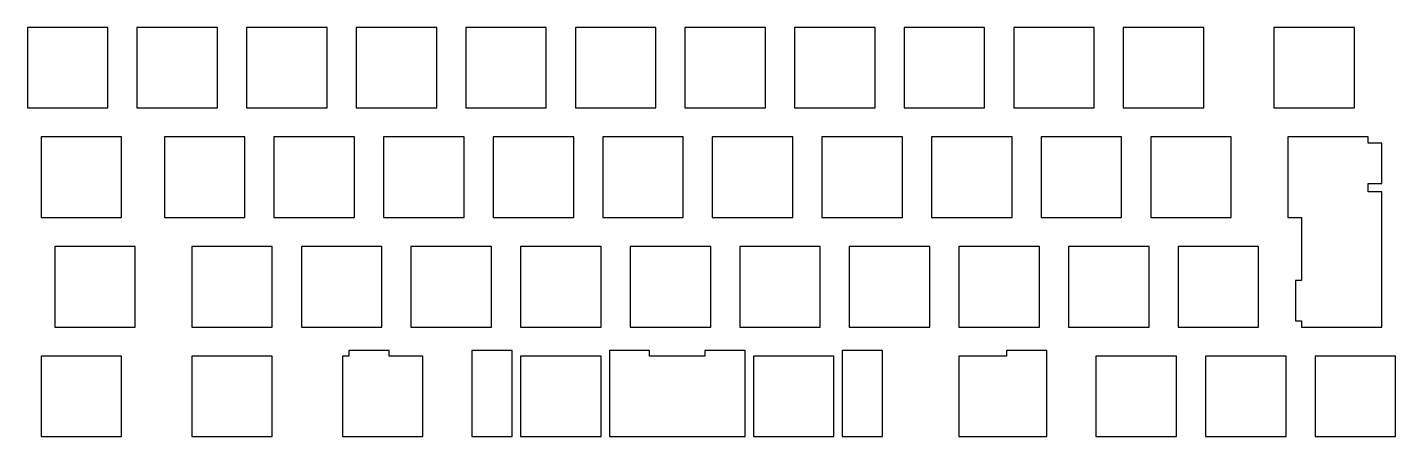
# Model space of a CAD drawing. Header units: millimetres. Extents: x 3 to 240, y -74 to -3.
import ezdxf

# ---------------------------------------------------------------- set-up
doc = ezdxf.new("R2010")
doc.units = ezdxf.units.MM

msp = doc.modelspace()

# ---------------------------------------------------------------- linework, layer by layer
for p, q in [((16.525, -2.525), (2.525, -2.525)), ((2.525, -2.525), (2.525, -16.525)), ((16.525, -16.525), (16.525, -2.525)), ((35.575, -2.525), (21.575, -2.525)), ((21.575, -2.525), (21.575, -16.525)), ((35.575, -16.525), (35.575, -2.525)), ((54.625, -2.525), (40.625, -2.525)), ((40.625, -2.525), (40.625, -16.525)), ((54.625, -16.525), (54.625, -2.525)), ((73.675, -2.525), (59.675, -2.525)), ((59.675, -2.525), (59.675, -16.525)), ((73.675, -16.525), (73.675, -2.525)), ((92.725, -2.525), (78.725, -2.525)), ((78.725, -2.525), (78.725, -16.525)), ((92.725, -16.525), (92.725, -2.525)), ((111.775, -2.525), (97.775, -2.525)), ((97.775, -2.525), (97.775, -16.525)), ((111.775, -16.525), (111.775, -2.525)), ((130.825, -2.525), (116.825, -2.525)), ((116.825, -2.525), (116.825, -16.525)), ((130.825, -16.525), (130.825, -2.525)), ((149.875, -2.525), (135.875, -2.525)), ((135.875, -2.525), (135.875, -16.525)), ((149.875, -16.525), (149.875, -2.525)), ((168.925, -2.525), (154.925, -2.525)), ((154.925, -2.525), (154.925, -16.525)), ((168.925, -16.525), (168.925, -2.525)), ((187.975, -2.525), (173.975, -2.525)), ((173.975, -2.525), (173.975, -16.525)), ((187.975, -16.525), (187.975, -2.525)), ((207.025, -2.525), (193.025, -2.525)), ((193.025, -2.525), (193.025, -16.525)), ((207.025, -16.525), (207.025, -2.525)), ((233.21875, -2.525), (219.21875, -2.525)), ((219.21875, -2.525), (219.21875, -16.525)), ((233.21875, -16.525), (233.21875, -2.525)), ((2.525, -16.525), (16.525, -16.525)), ((21.575, -16.525), (35.575, -16.525)), ((40.625, -16.525), (54.625, -16.525)), ((59.675, -16.525), (73.675, -16.525)), ((78.725, -16.525), (92.725, -16.525)), ((97.775, -16.525), (111.775, -16.525)), ((116.825, -16.525), (130.825, -16.525)), ((135.875, -16.525), (149.875, -16.525)), ((154.925, -16.525), (168.925, -16.525)), ((173.975, -16.525), (187.975, -16.525)), ((193.025, -16.525), (207.025, -16.525)), ((219.21875, -16.525), (233.21875, -16.525)), ((18.90625, -21.575), (4.90625, -21.575)), ((4.90625, -21.575), (4.90625, -35.575)), ((18.90625, -35.575), (18.90625, -21.575)), ((40.3375, -21.575), (26.3375, -21.575)), ((26.3375, -21.575), (26.3375, -35.575)), ((40.3375, -35.575), (40.3375, -21.575)), ((59.3875, -21.575), (45.3875, -21.575)), ((45.3875, -21.575), (45.3875, -35.575)), ((59.3875, -35.575), (59.3875, -21.575)), ((78.4375, -21.575), (64.4375, -21.575)), ((64.4375, -21.575), (64.4375, -35.575)), ((78.4375, -35.575), (78.4375, -21.575)), ((97.4875, -21.575), (83.4875, -21.575)), ((83.4875, -21.575), (83.4875, -35.575)), ((97.4875, -35.575), (97.4875, -21.575)), ((116.5375, -21.575), (102.5375, -21.575)), ((102.5375, -21.575), (102.5375, -35.575)), ((116.5375, -35.575), (116.5375, -21.575)), ((135.5875, -21.575), (121.5875, -21.575)), ((121.5875, -21.575), (121.5875, -35.575)), ((135.5875, -35.575), (135.5875, -21.575)), ((154.6375, -21.575), (140.6375, -21.575)), ((140.6375, -21.575), (140.6375, -35.575)), ((154.6375, -35.575), (154.6375, -21.575)), ((173.6875, -21.575), (159.6875, -21.575)), ((159.6875, -21.575), (159.6875, -35.575)), ((173.6875, -35.575), (173.6875, -21.575)), ((192.7375, -21.575), (178.7375, -21.575)), ((178.7375, -21.575), (178.7375, -35.575)), ((192.7375, -35.575), (192.7375, -21.575)), ((211.7875, -21.575), (197.7875, -21.575)), ((197.7875, -21.575), (197.7875, -35.575)), ((211.7875, -35.575), (211.7875, -21.575)), ((235.6, -21.575), (221.6, -21.575)), ((221.6, -21.575), (221.6, -35.575)), ((235.6, -22.662), (235.6, -21.575)), ((237.98125, -22.662), (235.6, -22.662)), ((237.98125, -29.662), (237.98125, -22.662)), ((235.6, -31.1), (235.6, -29.662)), ((235.6, -29.662), (237.98125, -29.662)), ((237.98125, -31.1), (235.6, -31.1)), ((237.98125, -40.625), (237.98125, -31.1)), ((4.90625, -35.575), (18.90625, -35.575)), ((26.3375, -35.575), (40.3375, -35.575)), ((45.3875, -35.575), (59.3875, -35.575)), ((64.4375, -35.575), (78.4375, -35.575)), ((83.4875, -35.575), (97.4875, -35.575)), ((102.5375, -35.575), (116.5375, -35.575)), ((121.5875, -35.575), (135.5875, -35.575)), ((140.6375, -35.575), (154.6375, -35.575)), ((159.6875, -35.575), (173.6875, -35.575)), ((178.7375, -35.575), (192.7375, -35.575)), ((197.7875, -35.575), (211.7875, -35.575)), ((221.6, -35.575), (223.98125, -35.575)), ((223.98125, -35.575), (223.98125, -40.625)), ((21.2875, -40.625), (7.2875, -40.625)), ((7.2875, -40.625), (7.2875, -54.625)), ((21.2875, -54.625), (21.2875, -40.625)), ((45.1, -40.625), (31.1, -40.625)), ((31.1, -40.625), (31.1, -54.625)), ((45.1, -54.625), (45.1, -40.625)), ((64.15, -40.625), (50.15, -40.625)), ((50.15, -40.625), (50.15, -54.625)), ((64.15, -54.625), (64.15, -40.625)), ((83.2, -40.625), (69.2, -40.625)), ((69.2, -40.625), (69.2, -54.625)), ((83.2, -54.625), (83.2, -40.625)), ((102.25, -40.625), (88.25, -40.625)), ((88.25, -40.625), (88.25, -54.625)), ((102.25, -54.625), (102.25, -40.625)), ((121.3, -40.625), (107.3, -40.625)), ((107.3, -40.625), (107.3, -54.625)), ((121.3, -54.625), (121.3, -40.625)), ((140.35, -40.625), (126.35, -40.625)), ((126.35, -40.625), (126.35, -54.625)), ((140.35, -54.625), (140.35, -40.625)), ((159.4, -40.625), (145.4, -40.625)), ((145.4, -40.625), (145.4, -54.625)), ((159.4, -54.625), (159.4, -40.625)), ((178.45, -40.625), (164.45, -40.625)), ((164.45, -40.625), (164.45, -54.625)), ((178.45, -54.625), (178.45, -40.625)), ((197.5, -40.625), (183.5, -40.625)), ((183.5, -40.625), (183.5, -54.625)), ((197.5, -54.625), (197.5, -40.625)), ((216.55, -40.625), (202.55, -40.625)), ((202.55, -40.625), (202.55, -54.625)), ((216.55, -54.625), (216.55, -40.625)), ((223.98125, -40.625), (223.98125, -45.1)), ((237.98125, -45.1), (237.98125, -40.625)), ((223.98125, -45.1), (223.98125, -46.538)), ((237.98125, -46.538), (237.98125, -45.1)), ((222.98125, -46.538), (222.98125, -53.538)), ((223.98125, -46.538), (222.98125, -46.538)), ((237.98125, -53.538), (237.98125, -46.538)), ((7.2875, -54.625), (21.2875, -54.625)), ((31.1, -54.625), (45.1, -54.625)), ((50.15, -54.625), (64.15, -54.625)), ((69.2, -54.625), (83.2, -54.625)), ((88.25, -54.625), (102.25, -54.625)), ((107.3, -54.625), (121.3, -54.625)), ((126.35, -54.625), (140.35, -54.625)), ((145.4, -54.625), (159.4, -54.625)), ((164.45, -54.625), (178.45, -54.625)), ((183.5, -54.625), (197.5, -54.625)), ((202.55, -54.625), (216.55, -54.625)), ((222.98125, -53.538), (223.98125, -53.538)), ((223.98125, -53.538), (223.98125, -54.625)), ((223.98125, -54.625), (237.98125, -54.625)), ((237.98125, -54.625), (237.98125, -53.538)), ((65.4125, -58.675), (58.4125, -58.675)), ((58.4125, -58.675), (58.4125, -59.675)), ((65.4125, -59.675), (65.4125, -58.675)), ((86.812, -58.675), (79.812, -58.675)), ((79.812, -58.675), (79.812, -73.675)), ((86.812, -73.675), (86.812, -58.675)), ((110.688, -58.675), (103.688, -58.675)), ((103.688, -58.675), (103.688, -73.675)), ((110.688, -59.675), (110.688, -58.675)), ((127.29325, -58.675), (120.29325, -58.675)), ((120.29325, -58.675), (120.29325, -59.675)), ((127.29325, -73.675), (127.29325, -58.675)), ((151.16925, -58.675), (144.16925, -58.675)), ((144.16925, -58.675), (144.16925, -73.675)), ((151.16925, -73.675), (151.16925, -58.675)), ((179.7125, -58.675), (172.7125, -58.675)), ((172.7125, -58.675), (172.7125, -59.675)), ((179.7125, -73.675), (179.7125, -58.675)), ((18.90625, -59.675), (4.90625, -59.675)), ((4.90625, -59.675), (4.90625, -73.675)), ((18.90625, -73.675), (18.90625, -59.675)), ((45.1, -59.675), (31.1, -59.675)), ((31.1, -59.675), (31.1, -73.675)), ((45.1, -73.675), (45.1, -59.675)), ((58.4125, -59.675), (57.29375, -59.675)), ((57.29375, -59.675), (57.29375, -73.675)), ((71.29375, -59.675), (65.4125, -59.675)), ((71.29375, -73.675), (71.29375, -59.675)), ((102.25, -59.675), (88.25, -59.675)), ((88.25, -59.675), (88.25, -73.675)), ((102.25, -73.675), (102.25, -59.675)), ((112.0625, -59.675), (110.688, -59.675)), ((120.29325, -59.675), (112.0625, -59.675)), ((142.73125, -59.675), (128.73125, -59.675)), ((128.73125, -59.675), (128.73125, -73.675)), ((142.73125, -73.675), (142.73125, -59.675)), ((172.7125, -59.675), (164.45, -59.675)), ((164.45, -59.675), (164.45, -73.675)), ((202.2625, -59.675), (188.2625, -59.675)), ((188.2625, -59.675), (188.2625, -73.675)), ((202.2625, -73.675), (202.2625, -59.675)), ((221.3125, -59.675), (207.3125, -59.675)), ((207.3125, -59.675), (207.3125, -73.675)), ((221.3125, -73.675), (221.3125, -59.675)), ((240.3625, -59.675), (226.3625, -59.675)), ((226.3625, -59.675), (226.3625, -73.675)), ((240.3625, -73.675), (240.3625, -59.675)), ((4.90625, -73.675), (18.90625, -73.675)), ((31.1, -73.675), (45.1, -73.675)), ((57.29375, -73.675), (58.4125, -73.675)), ((58.4125, -73.675), (65.4125, -73.675)), ((65.4125, -73.675), (71.29375, -73.675)), ((79.812, -73.675), (86.812, -73.675)), ((88.25, -73.675), (102.25, -73.675)), ((103.688, -73.675), (107.3, -73.675)), ((107.3, -73.675), (110.688, -73.675)), ((110.688, -73.675), (112.0625, -73.675)), ((112.0625, -73.675), (120.29325, -73.675)), ((120.29325, -73.675), (121.3, -73.675)), ((121.3, -73.675), (126.0625, -73.675)), ((126.0625, -73.675), (127.29325, -73.675)), ((128.73125, -73.675), (142.73125, -73.675)), ((144.16925, -73.675), (151.16925, -73.675)), ((164.45, -73.675), (172.7125, -73.675)), ((172.7125, -73.675), (178.45, -73.675)), ((178.45, -73.675), (179.7125, -73.675)), ((188.2625, -73.675), (202.2625, -73.675)), ((207.3125, -73.675), (221.3125, -73.675)), ((226.3625, -73.675), (240.3625, -73.675))]:
    msp.add_line(p, q)

doc.saveas('drawing.dxf')
